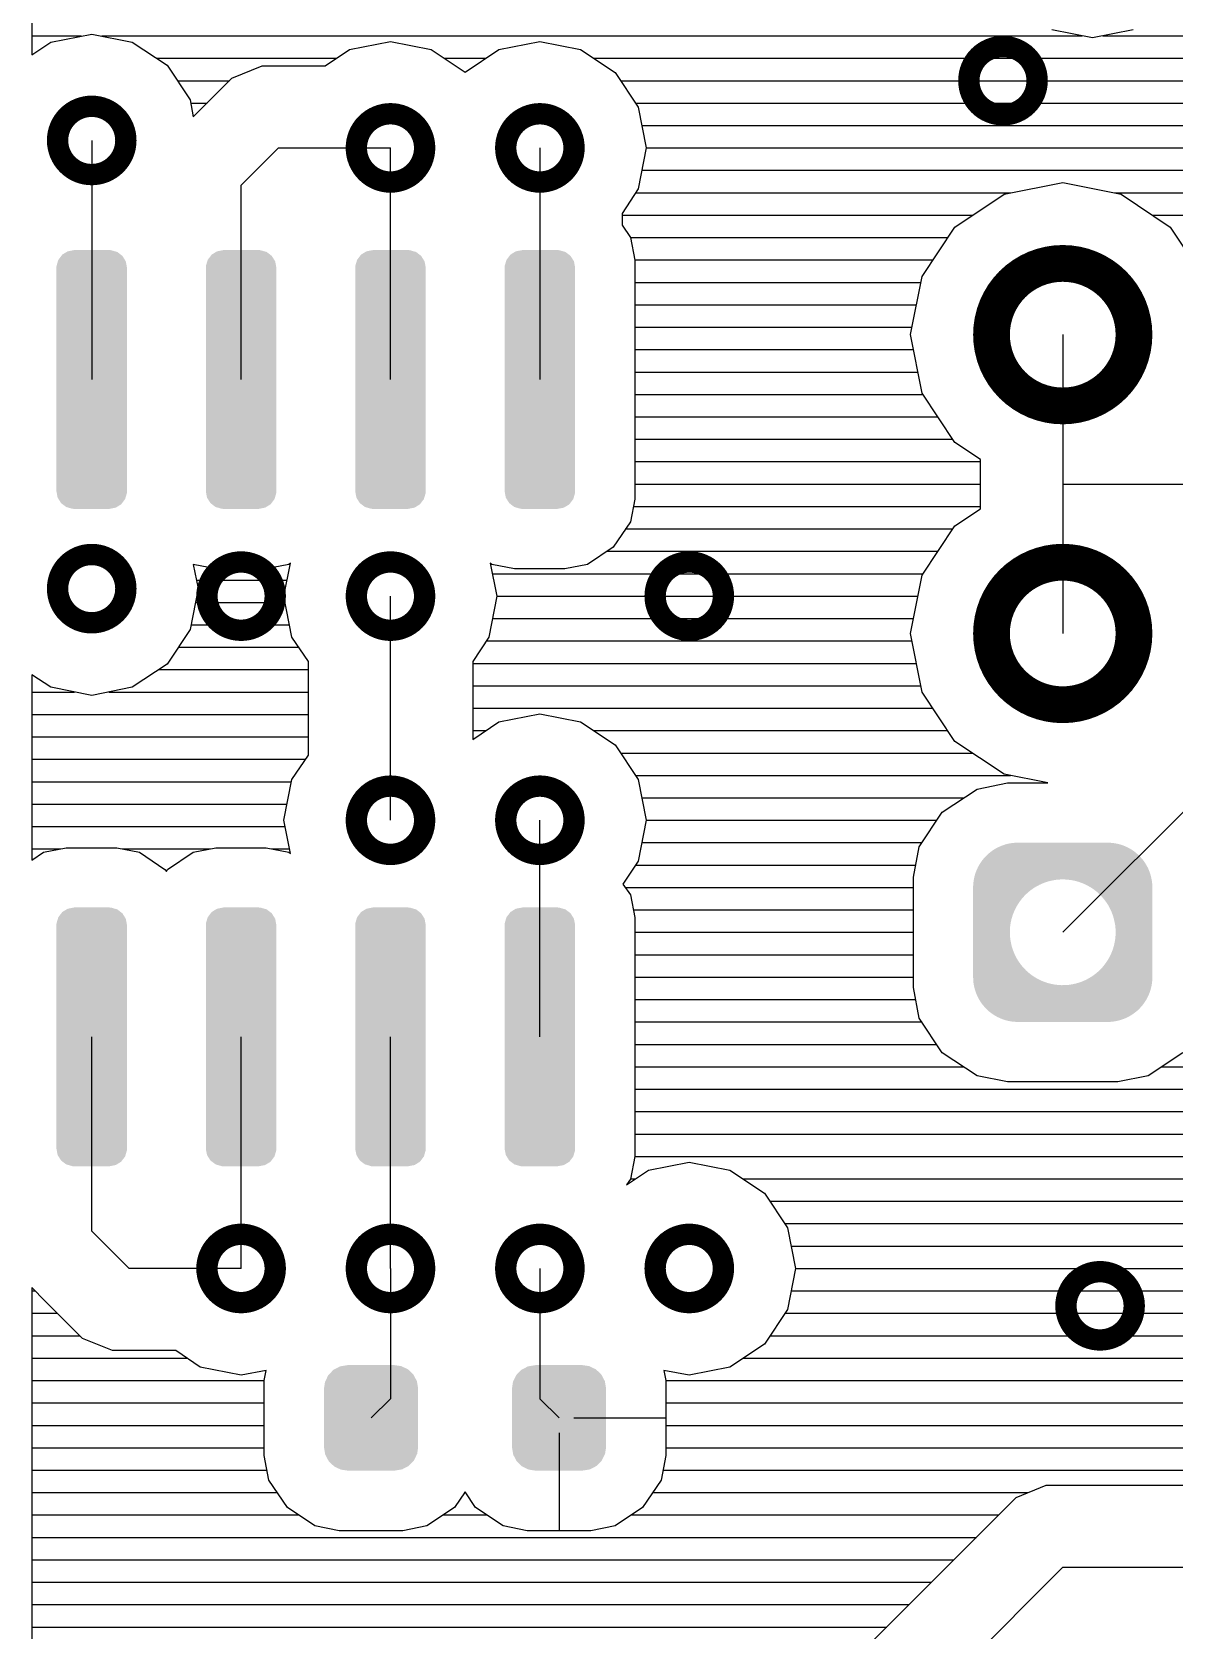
# Model space of a CAD drawing. Extents: x 295 to 953, y 10 to 290.
# Drawn here: x 611.21 to 630.63, y 140.69 to 167.86 of the extents above; entities that cross this region are included whole.
import ezdxf

# ---------------------------------------------------------------- set-up
doc = ezdxf.new("R2010")
doc.units = 0
doc.header["$LTSCALE"] = 5
doc.header["$MEASUREMENT"] = 0
doc.layers.get('0').update_dxf_attribs({"linetype": 'CONTINUOUS', "lineweight": 25})
doc.layers.add('130409_DV-DPH-A6_TOP', color=5, linetype='CONTINUOUS')

msp = doc.modelspace()

# ---------------------------------------------------------------- linework, layer by layer
for points, const_width in [([(627.141, 167.028, 1), (628.302, 167.028, 1)], 0.363), ([(611.647, 166.012, 1), (612.808, 166.012, 1)], 0.363), ([(616.727, 165.885, 1), (617.888, 165.885, 1)], 0.363), ([(619.267, 165.885, 1), (620.428, 165.885, 1)], 0.363), ([(627.526, 162.71, 1), (629.949, 162.71, 1)], 0.625), ([(611.647, 158.392, 1), (612.808, 158.392, 1)], 0.363), ([(614.187, 158.265, 1), (615.348, 158.265, 1)], 0.363), ([(616.727, 158.265, 1), (617.888, 158.265, 1)], 0.363), ([(621.807, 158.265, 1), (622.968, 158.265, 1)], 0.363), ([(627.526, 157.63, 1), (629.949, 157.63, 1)], 0.625), ([(616.727, 154.455, 1), (617.888, 154.455, 1)], 0.363), ([(619.267, 154.455, 1), (620.428, 154.455, 1)], 0.363), ([(614.187, 146.835, 1), (615.348, 146.835, 1)], 0.363), ([(616.727, 146.835, 1), (617.888, 146.835, 1)], 0.363), ([(619.267, 146.835, 1), (620.428, 146.835, 1)], 0.363), ([(621.807, 146.835, 1), (622.968, 146.835, 1)], 0.363), ([(628.792, 146.2, 1), (629.953, 146.2, 1)], 0.363)]:
    msp.add_lwpolyline(points, format="xyb", close=True, dxfattribs=dict(const_width=const_width))
for points in [[(611.726, 164.07), (611.801, 164.116), (612.722, 164.07), (612.662, 164.116)], [(611.801, 164.116), (611.82, 164.127), (612.662, 164.116), (612.621, 164.127)], [(611.82, 164.127), (611.92, 164.146), (612.621, 164.127), (612.556, 164.146)], [(611.92, 164.146), (611.928, 164.148), (612.556, 164.146), (612.527, 164.148)], [(614.266, 164.07), (614.341, 164.116), (615.262, 164.07), (615.202, 164.116)], [(614.341, 164.116), (614.36, 164.127), (615.202, 164.116), (615.161, 164.127)], [(614.36, 164.127), (614.46, 164.146), (615.161, 164.127), (615.096, 164.146)], [(614.46, 164.146), (614.468, 164.148), (615.096, 164.146), (615.067, 164.148)], [(616.806, 164.07), (616.881, 164.116), (617.802, 164.07), (617.742, 164.116)], [(616.881, 164.116), (616.9, 164.127), (617.742, 164.116), (617.701, 164.127)], [(616.9, 164.127), (617, 164.146), (617.701, 164.127), (617.636, 164.146)], [(617, 164.146), (617.008, 164.148), (617.636, 164.146), (617.607, 164.148)], [(619.346, 164.07), (619.421, 164.116), (620.342, 164.07), (620.282, 164.116)], [(619.421, 164.116), (619.44, 164.127), (620.282, 164.116), (620.241, 164.127)], [(619.44, 164.127), (619.54, 164.146), (620.241, 164.127), (620.176, 164.146)], [(619.54, 164.146), (619.548, 164.148), (620.176, 164.146), (620.147, 164.148)], [(611.628, 163.848), (611.629, 163.877), (612.827, 163.848), (612.822, 163.877)], [(611.628, 160.048), (611.628, 163.848), (612.827, 160.048), (612.827, 163.848)], [(611.629, 163.877), (611.652, 163.956), (612.822, 163.877), (612.807, 163.956)], [(611.652, 163.956), (611.66, 163.982), (612.807, 163.956), (612.791, 163.982)], [(611.66, 163.982), (611.711, 164.049), (612.791, 163.982), (612.749, 164.049)], [(611.711, 164.049), (611.726, 164.07), (612.749, 164.049), (612.722, 164.07)], [(614.168, 163.848), (614.169, 163.877), (615.367, 163.848), (615.362, 163.877)], [(614.168, 160.048), (614.168, 163.848), (615.367, 160.048), (615.367, 163.848)], [(614.169, 163.877), (614.192, 163.956), (615.362, 163.877), (615.347, 163.956)], [(614.192, 163.956), (614.2, 163.982), (615.347, 163.956), (615.331, 163.982)], [(614.2, 163.982), (614.251, 164.049), (615.331, 163.982), (615.289, 164.049)], [(614.251, 164.049), (614.266, 164.07), (615.289, 164.049), (615.262, 164.07)], [(616.708, 163.848), (616.709, 163.877), (617.907, 163.848), (617.902, 163.877)], [(616.708, 160.048), (616.708, 163.848), (617.907, 160.048), (617.907, 163.848)], [(616.709, 163.877), (616.732, 163.956), (617.902, 163.877), (617.887, 163.956)], [(616.732, 163.956), (616.74, 163.982), (617.887, 163.956), (617.871, 163.982)], [(616.74, 163.982), (616.791, 164.049), (617.871, 163.982), (617.829, 164.049)], [(616.791, 164.049), (616.806, 164.07), (617.829, 164.049), (617.802, 164.07)], [(619.248, 163.848), (619.249, 163.877), (620.447, 163.848), (620.442, 163.877)], [(619.248, 160.048), (619.248, 163.848), (620.447, 160.048), (620.447, 163.848)], [(619.249, 163.877), (619.272, 163.956), (620.442, 163.877), (620.427, 163.956)], [(619.272, 163.956), (619.28, 163.982), (620.427, 163.956), (620.411, 163.982)], [(619.28, 163.982), (619.331, 164.049), (620.411, 163.982), (620.369, 164.049)], [(619.331, 164.049), (619.346, 164.07), (620.369, 164.049), (620.342, 164.07)], [(611.633, 160.019), (611.628, 160.048), (612.826, 160.019), (612.827, 160.048)], [(611.648, 159.94), (611.633, 160.019), (612.803, 159.94), (612.826, 160.019)], [(614.173, 160.019), (614.168, 160.048), (615.366, 160.019), (615.367, 160.048)], [(614.188, 159.94), (614.173, 160.019), (615.343, 159.94), (615.366, 160.019)], [(616.713, 160.019), (616.708, 160.048), (617.906, 160.019), (617.907, 160.048)], [(616.728, 159.94), (616.713, 160.019), (617.883, 159.94), (617.906, 160.019)], [(619.253, 160.019), (619.248, 160.048), (620.446, 160.019), (620.447, 160.048)], [(619.268, 159.94), (619.253, 160.019), (620.423, 159.94), (620.446, 160.019)], [(611.664, 159.914), (611.648, 159.94), (612.795, 159.914), (612.803, 159.94)], [(611.706, 159.847), (611.664, 159.914), (612.744, 159.847), (612.795, 159.914)], [(611.733, 159.826), (611.706, 159.847), (612.729, 159.826), (612.744, 159.847)], [(611.794, 159.78), (611.733, 159.826), (612.654, 159.78), (612.729, 159.826)], [(611.834, 159.769), (611.794, 159.78), (612.635, 159.769), (612.654, 159.78)], [(611.899, 159.75), (611.834, 159.769), (612.535, 159.75), (612.635, 159.769)], [(611.928, 159.748), (611.899, 159.75), (612.527, 159.748), (612.535, 159.75)], [(614.204, 159.914), (614.188, 159.94), (615.335, 159.914), (615.343, 159.94)], [(614.246, 159.847), (614.204, 159.914), (615.284, 159.847), (615.335, 159.914)], [(614.273, 159.826), (614.246, 159.847), (615.269, 159.826), (615.284, 159.847)], [(614.334, 159.78), (614.273, 159.826), (615.194, 159.78), (615.269, 159.826)], [(614.374, 159.769), (614.334, 159.78), (615.175, 159.769), (615.194, 159.78)], [(614.439, 159.75), (614.374, 159.769), (615.075, 159.75), (615.175, 159.769)], [(614.468, 159.748), (614.439, 159.75), (615.067, 159.748), (615.075, 159.75)], [(616.744, 159.914), (616.728, 159.94), (617.875, 159.914), (617.883, 159.94)], [(616.786, 159.847), (616.744, 159.914), (617.824, 159.847), (617.875, 159.914)], [(616.813, 159.826), (616.786, 159.847), (617.809, 159.826), (617.824, 159.847)], [(616.874, 159.78), (616.813, 159.826), (617.734, 159.78), (617.809, 159.826)], [(616.914, 159.769), (616.874, 159.78), (617.715, 159.769), (617.734, 159.78)], [(616.979, 159.75), (616.914, 159.769), (617.615, 159.75), (617.715, 159.769)], [(617.008, 159.748), (616.979, 159.75), (617.607, 159.748), (617.615, 159.75)], [(619.284, 159.914), (619.268, 159.94), (620.415, 159.914), (620.423, 159.94)], [(619.326, 159.847), (619.284, 159.914), (620.364, 159.847), (620.415, 159.914)], [(619.353, 159.826), (619.326, 159.847), (620.349, 159.826), (620.364, 159.847)], [(619.414, 159.78), (619.353, 159.826), (620.274, 159.78), (620.349, 159.826)], [(619.454, 159.769), (619.414, 159.78), (620.255, 159.769), (620.274, 159.78)], [(619.519, 159.75), (619.454, 159.769), (620.155, 159.75), (620.255, 159.769)], [(619.548, 159.748), (619.519, 159.75), (620.147, 159.748), (620.155, 159.75)], [(627.731, 154.033), (627.756, 154.042), (629.746, 154.033), (629.717, 154.042)], [(627.756, 154.042), (627.784, 154.049), (629.717, 154.042), (629.693, 154.049)], [(627.784, 154.049), (627.81, 154.056), (629.693, 154.049), (629.663, 154.056)], [(627.81, 154.056), (627.84, 154.061), (629.663, 154.056), (629.638, 154.061)], [(627.84, 154.061), (627.865, 154.066), (629.638, 154.061), (629.607, 154.066)], [(627.865, 154.066), (627.896, 154.069), (629.607, 154.066), (629.583, 154.069)], [(627.896, 154.069), (627.92, 154.072), (629.583, 154.069), (629.548, 154.072)], [(627.92, 154.072), (627.961, 154.073), (629.548, 154.072), (629.528, 154.073)], [(627.961, 154.073), (627.976, 154.074), (629.528, 154.073), (629.5, 154.074)], [(627.356, 153.756), (627.373, 153.778), (630.119, 153.756), (630.103, 153.778)], [(627.373, 153.778), (627.39, 153.8), (630.103, 153.778), (630.084, 153.8)], [(627.39, 153.8), (627.409, 153.82), (630.084, 153.8), (630.067, 153.82)], [(627.409, 153.82), (627.427, 153.841), (630.067, 153.82), (630.047, 153.841)], [(627.427, 153.841), (627.447, 153.86), (630.047, 153.841), (630.029, 153.86)], [(627.447, 153.86), (627.467, 153.88), (630.029, 153.86), (630.007, 153.88)], [(627.467, 153.88), (627.489, 153.898), (630.007, 153.88), (629.987, 153.898)], [(627.489, 153.898), (627.51, 153.915), (629.987, 153.898), (629.964, 153.915)], [(627.51, 153.915), (627.533, 153.932), (629.964, 153.915), (629.943, 153.932)], [(627.533, 153.932), (627.555, 153.948), (629.943, 153.932), (629.919, 153.948)], [(627.555, 153.948), (627.579, 153.962), (629.919, 153.948), (629.897, 153.962)], [(627.579, 153.962), (627.603, 153.977), (629.897, 153.962), (629.871, 153.977)], [(627.603, 153.977), (627.628, 153.99), (629.871, 153.977), (629.848, 153.99)], [(627.628, 153.99), (627.652, 154.002), (629.848, 153.99), (629.822, 154.002)], [(627.652, 154.002), (627.679, 154.013), (629.822, 154.002), (629.798, 154.013)], [(627.679, 154.013), (627.703, 154.024), (629.798, 154.013), (629.77, 154.024)], [(627.703, 154.024), (627.731, 154.033), (629.77, 154.024), (629.746, 154.033)], [(627.232, 153.478), (627.238, 153.505), (630.243, 153.478), (630.236, 153.505)], [(627.238, 153.505), (627.246, 153.531), (630.236, 153.505), (630.229, 153.531)], [(627.246, 153.531), (627.254, 153.558), (630.229, 153.531), (630.22, 153.558)], [(627.254, 153.558), (627.264, 153.584), (630.22, 153.558), (630.211, 153.584)], [(627.264, 153.584), (627.274, 153.61), (630.211, 153.584), (630.2, 153.61)], [(627.274, 153.61), (627.286, 153.635), (630.2, 153.61), (630.19, 153.635)], [(627.286, 153.635), (627.298, 153.661), (630.19, 153.635), (630.177, 153.661)], [(627.298, 153.661), (627.312, 153.685), (630.177, 153.661), (630.164, 153.685)], [(627.312, 153.685), (627.325, 153.709), (630.164, 153.685), (630.149, 153.709)], [(627.325, 153.709), (627.341, 153.732), (630.149, 153.709), (630.135, 153.732)], [(627.341, 153.732), (627.356, 153.756), (630.135, 153.732), (630.119, 153.756)], [(627.214, 153.34), (627.216, 153.361), (628.309, 153.34), (628.35, 153.361)], [(627.214, 153.333), (627.214, 153.34), (628.296, 153.333), (628.309, 153.34)], [(627.214, 153.312), (627.214, 153.333), (628.261, 153.312), (628.296, 153.333)], [(627.214, 153.302), (627.214, 153.312), (628.244, 153.302), (628.261, 153.312)], [(627.214, 153.267), (627.214, 153.302), (628.195, 153.267), (628.244, 153.302)], [(627.214, 153.229), (627.214, 153.267), (628.148, 153.229), (628.195, 153.267)], [(627.214, 153.188), (627.214, 153.229), (628.104, 153.188), (628.148, 153.229)], [(627.216, 153.361), (627.217, 153.385), (628.35, 153.361), (628.405, 153.385)], [(627.217, 153.385), (627.218, 153.396), (628.405, 153.385), (628.434, 153.396)], [(627.218, 153.396), (627.22, 153.406), (628.434, 153.396), (628.462, 153.406)], [(627.22, 153.406), (627.222, 153.422), (628.462, 153.406), (628.52, 153.422)], [(627.222, 153.422), (627.224, 153.435), (628.52, 153.422), (628.579, 153.435)], [(627.224, 153.435), (627.225, 153.444), (628.579, 153.435), (628.639, 153.444)], [(627.225, 153.444), (627.226, 153.448), (628.639, 153.444), (628.699, 153.448)], [(627.226, 153.451), (627.232, 153.478), (630.248, 153.451), (630.243, 153.478)], [(627.226, 153.449), (627.226, 153.451), (630.249, 153.449), (630.248, 153.451)], [(627.226, 153.448), (627.226, 153.449), (628.699, 153.448), (628.76, 153.449)], [(628.82, 153.445), (628.76, 153.449), (630.249, 153.445), (630.249, 153.449)], [(628.88, 153.438), (628.82, 153.445), (630.251, 153.438), (630.249, 153.445)], [(628.939, 153.426), (628.88, 153.438), (630.253, 153.426), (630.251, 153.438)], [(628.952, 153.423), (628.939, 153.426), (630.253, 153.423), (630.253, 153.426)], [(628.998, 153.411), (628.952, 153.423), (630.255, 153.411), (630.253, 153.423)], [(629.055, 153.391), (628.998, 153.411), (630.257, 153.391), (630.255, 153.411)], [(629.111, 153.368), (629.055, 153.391), (630.259, 153.368), (630.257, 153.391)], [(629.112, 153.368), (629.111, 153.368), (630.26, 153.368), (630.259, 153.368)], [(629.165, 153.341), (629.112, 153.368), (630.26, 153.341), (630.26, 153.368)], [(629.215, 153.312), (629.165, 153.341), (630.262, 153.312), (630.26, 153.341)], [(629.217, 153.311), (629.215, 153.312), (630.262, 153.311), (630.262, 153.312)], [(629.267, 153.277), (629.217, 153.311), (630.262, 153.277), (630.262, 153.311)], [(629.315, 153.24), (629.267, 153.277), (630.262, 153.24), (630.262, 153.277)], [(629.36, 153.199), (629.315, 153.24), (630.262, 153.199), (630.262, 153.24)], [(611.82, 152.951), (611.92, 152.97), (612.621, 152.951), (612.556, 152.97)], [(611.92, 152.97), (611.928, 152.972), (612.556, 152.97), (612.527, 152.972)], [(614.36, 152.951), (614.46, 152.97), (615.161, 152.951), (615.096, 152.97)], [(614.46, 152.97), (614.468, 152.972), (615.096, 152.97), (615.067, 152.972)], [(616.9, 152.951), (617, 152.97), (617.701, 152.951), (617.636, 152.97)], [(617, 152.97), (617.008, 152.972), (617.636, 152.97), (617.607, 152.972)], [(619.44, 152.951), (619.54, 152.97), (620.241, 152.951), (620.176, 152.97)], [(619.54, 152.97), (619.548, 152.972), (620.176, 152.97), (620.147, 152.972)], [(627.214, 153.144), (627.214, 153.188), (628.062, 153.144), (628.104, 153.188)], [(627.214, 153.097), (627.214, 153.144), (628.024, 153.097), (628.062, 153.144)], [(627.214, 153.048), (627.214, 153.097), (627.989, 153.048), (628.024, 153.097)], [(627.214, 152.996), (627.214, 153.048), (627.957, 152.996), (627.989, 153.048)], [(627.214, 152.943), (627.214, 152.996), (627.929, 152.943), (627.957, 152.996)], [(629.402, 153.156), (629.36, 153.199), (630.262, 153.156), (630.262, 153.199)], [(629.441, 153.11), (629.402, 153.156), (630.262, 153.11), (630.262, 153.156)], [(629.477, 153.061), (629.441, 153.11), (630.262, 153.061), (630.262, 153.11)], [(629.51, 153.011), (629.477, 153.061), (630.262, 153.011), (630.262, 153.061)], [(629.539, 152.958), (629.51, 153.011), (630.262, 152.958), (630.262, 153.011)], [(629.565, 152.903), (629.539, 152.958), (630.262, 152.903), (630.262, 152.958)], [(611.628, 152.672), (611.629, 152.701), (612.827, 152.672), (612.822, 152.701)], [(611.629, 152.701), (611.652, 152.78), (612.822, 152.701), (612.807, 152.78)], [(611.652, 152.78), (611.66, 152.806), (612.807, 152.78), (612.791, 152.806)], [(611.66, 152.806), (611.711, 152.873), (612.791, 152.806), (612.749, 152.873)], [(611.711, 152.873), (611.726, 152.894), (612.749, 152.873), (612.722, 152.894)], [(611.726, 152.894), (611.801, 152.94), (612.722, 152.894), (612.662, 152.94)], [(611.801, 152.94), (611.82, 152.951), (612.662, 152.94), (612.621, 152.951)], [(614.168, 152.672), (614.169, 152.701), (615.367, 152.672), (615.362, 152.701)], [(614.169, 152.701), (614.192, 152.78), (615.362, 152.701), (615.347, 152.78)], [(614.192, 152.78), (614.2, 152.806), (615.347, 152.78), (615.331, 152.806)], [(614.2, 152.806), (614.251, 152.873), (615.331, 152.806), (615.289, 152.873)], [(614.251, 152.873), (614.266, 152.894), (615.289, 152.873), (615.262, 152.894)], [(614.266, 152.894), (614.341, 152.94), (615.262, 152.894), (615.202, 152.94)], [(614.341, 152.94), (614.36, 152.951), (615.202, 152.94), (615.161, 152.951)], [(616.708, 152.672), (616.709, 152.701), (617.907, 152.672), (617.902, 152.701)], [(616.709, 152.701), (616.732, 152.78), (617.902, 152.701), (617.887, 152.78)], [(616.732, 152.78), (616.74, 152.806), (617.887, 152.78), (617.871, 152.806)], [(616.74, 152.806), (616.791, 152.873), (617.871, 152.806), (617.829, 152.873)], [(616.791, 152.873), (616.806, 152.894), (617.829, 152.873), (617.802, 152.894)], [(616.806, 152.894), (616.881, 152.94), (617.802, 152.894), (617.742, 152.94)], [(616.881, 152.94), (616.9, 152.951), (617.742, 152.94), (617.701, 152.951)], [(619.248, 152.672), (619.249, 152.701), (620.447, 152.672), (620.442, 152.701)], [(619.249, 152.701), (619.272, 152.78), (620.442, 152.701), (620.427, 152.78)], [(619.272, 152.78), (619.28, 152.806), (620.427, 152.78), (620.411, 152.806)], [(619.28, 152.806), (619.331, 152.873), (620.411, 152.806), (620.369, 152.873)], [(619.331, 152.873), (619.346, 152.894), (620.369, 152.873), (620.342, 152.894)], [(619.346, 152.894), (619.421, 152.94), (620.342, 152.894), (620.282, 152.94)], [(619.421, 152.94), (619.44, 152.951), (620.282, 152.94), (620.241, 152.951)], [(627.214, 152.888), (627.214, 152.943), (627.904, 152.888), (627.929, 152.943)], [(627.214, 152.831), (627.214, 152.888), (627.883, 152.831), (627.904, 152.888)], [(627.214, 152.773), (627.214, 152.831), (627.866, 152.773), (627.883, 152.831)], [(627.214, 152.714), (627.214, 152.773), (627.853, 152.714), (627.866, 152.773)], [(627.214, 152.654), (627.214, 152.714), (627.844, 152.654), (627.853, 152.714)], [(629.586, 152.847), (629.565, 152.903), (630.262, 152.847), (630.262, 152.903)], [(629.604, 152.789), (629.586, 152.847), (630.262, 152.789), (630.262, 152.847)], [(629.618, 152.73), (629.604, 152.789), (630.262, 152.73), (630.262, 152.789)], [(629.629, 152.671), (629.618, 152.73), (630.262, 152.671), (630.262, 152.73)], [(611.628, 148.872), (611.628, 152.672), (612.827, 148.872), (612.827, 152.672)], [(614.168, 148.872), (614.168, 152.672), (615.367, 148.872), (615.367, 152.672)], [(616.708, 148.872), (616.708, 152.672), (617.907, 148.872), (617.907, 152.672)], [(619.248, 148.872), (619.248, 152.672), (620.447, 148.872), (620.447, 152.672)], [(627.214, 152.594), (627.214, 152.654), (627.839, 152.594), (627.844, 152.654)], [(627.214, 152.55), (627.214, 152.594), (627.838, 152.55), (627.839, 152.594)], [(627.214, 152.49), (627.214, 152.55), (627.84, 152.49), (627.838, 152.55)], [(627.214, 152.429), (627.214, 152.49), (627.847, 152.429), (627.84, 152.49)], [(627.214, 152.37), (627.214, 152.429), (627.857, 152.37), (627.847, 152.429)], [(629.622, 152.386), (629.631, 152.446), (630.262, 152.386), (630.262, 152.446)], [(629.635, 152.61), (629.629, 152.671), (630.262, 152.61), (630.262, 152.671)], [(629.631, 152.446), (629.636, 152.506), (630.262, 152.446), (630.262, 152.506)], [(629.637, 152.55), (629.635, 152.61), (630.262, 152.55), (630.262, 152.61)], [(629.636, 152.506), (629.637, 152.55), (630.262, 152.506), (630.262, 152.55)], [(627.214, 152.311), (627.214, 152.37), (627.871, 152.311), (627.857, 152.37)], [(627.214, 152.253), (627.214, 152.311), (627.889, 152.253), (627.871, 152.311)], [(627.214, 152.197), (627.214, 152.253), (627.911, 152.197), (627.889, 152.253)], [(627.214, 152.142), (627.214, 152.197), (627.936, 152.142), (627.911, 152.197)], [(627.214, 152.089), (627.214, 152.142), (627.965, 152.089), (627.936, 152.142)], [(629.518, 152.104), (629.546, 152.157), (630.262, 152.104), (630.262, 152.157)], [(629.546, 152.157), (629.571, 152.212), (630.262, 152.157), (630.262, 152.212)], [(629.571, 152.212), (629.592, 152.269), (630.262, 152.212), (630.262, 152.269)], [(629.592, 152.269), (629.609, 152.327), (630.262, 152.269), (630.262, 152.327)], [(629.609, 152.327), (629.622, 152.386), (630.262, 152.327), (630.262, 152.386)], [(627.214, 152.039), (627.214, 152.089), (627.998, 152.039), (627.965, 152.089)], [(627.214, 151.99), (627.214, 152.039), (628.034, 151.99), (627.998, 152.039)], [(627.214, 151.944), (627.214, 151.99), (628.073, 151.944), (628.034, 151.99)], [(627.214, 151.901), (627.214, 151.944), (628.115, 151.901), (628.073, 151.944)], [(627.214, 151.86), (627.214, 151.901), (628.161, 151.86), (628.115, 151.901)], [(629.28, 151.833), (629.327, 151.871), (630.262, 151.833), (630.262, 151.871)], [(629.327, 151.871), (629.371, 151.912), (630.262, 151.871), (630.262, 151.912)], [(629.371, 151.912), (629.413, 151.956), (630.262, 151.912), (630.262, 151.956)], [(629.413, 151.956), (629.451, 152.003), (630.262, 151.956), (630.262, 152.003)], [(629.451, 152.003), (629.486, 152.052), (630.262, 152.003), (630.262, 152.052)], [(629.486, 152.052), (629.518, 152.104), (630.262, 152.052), (630.262, 152.104)], [(627.214, 151.823), (627.214, 151.86), (628.208, 151.823), (628.161, 151.86)], [(627.214, 151.789), (627.214, 151.823), (628.258, 151.789), (628.208, 151.823)], [(627.214, 151.788), (627.214, 151.789), (628.26, 151.788), (628.258, 151.789)], [(627.215, 151.759), (627.214, 151.788), (628.31, 151.759), (628.26, 151.788)], [(627.216, 151.732), (627.215, 151.759), (628.363, 151.732), (628.31, 151.759)], [(627.218, 151.709), (627.216, 151.732), (628.42, 151.709), (628.364, 151.732)], [(627.216, 151.732), (627.216, 151.732), (628.364, 151.732), (628.363, 151.732)], [(627.22, 151.689), (627.218, 151.709), (628.478, 151.689), (628.42, 151.709)], [(627.222, 151.677), (627.22, 151.689), (628.523, 151.677), (628.478, 151.689)], [(627.222, 151.674), (627.222, 151.677), (628.536, 151.674), (628.523, 151.677)], [(627.224, 151.662), (627.222, 151.674), (628.595, 151.662), (628.536, 151.674)], [(627.226, 151.655), (627.224, 151.662), (628.655, 151.655), (628.595, 151.662)], [(627.226, 151.651), (627.226, 151.655), (628.716, 151.651), (628.655, 151.655)], [(627.227, 151.649), (627.226, 151.651), (630.249, 151.649), (630.249, 151.651)], [(627.232, 151.622), (627.227, 151.649), (630.243, 151.622), (630.249, 151.649)], [(627.239, 151.595), (627.232, 151.622), (630.237, 151.595), (630.243, 151.622)], [(628.716, 151.651), (628.776, 151.652), (630.249, 151.651), (630.249, 151.652)], [(628.776, 151.652), (628.836, 151.656), (630.249, 151.652), (630.25, 151.656)], [(628.836, 151.656), (628.896, 151.665), (630.25, 151.656), (630.251, 151.665)], [(628.896, 151.665), (628.955, 151.678), (630.251, 151.665), (630.253, 151.678)], [(628.955, 151.678), (629.013, 151.694), (630.253, 151.678), (630.255, 151.694)], [(629.013, 151.694), (629.041, 151.704), (630.255, 151.694), (630.257, 151.704)], [(629.041, 151.704), (629.07, 151.715), (630.257, 151.704), (630.258, 151.715)], [(629.07, 151.715), (629.126, 151.739), (630.258, 151.715), (630.259, 151.739)], [(629.126, 151.739), (629.166, 151.76), (630.259, 151.739), (630.261, 151.76)], [(629.166, 151.76), (629.179, 151.767), (630.261, 151.76), (630.261, 151.767)], [(629.179, 151.767), (629.214, 151.788), (630.261, 151.767), (630.262, 151.788)], [(629.214, 151.788), (629.231, 151.798), (630.262, 151.788), (630.262, 151.798)], [(629.231, 151.798), (629.28, 151.833), (630.262, 151.798), (630.262, 151.833)], [(627.246, 151.569), (627.239, 151.595), (630.229, 151.569), (630.237, 151.595)], [(627.255, 151.542), (627.246, 151.569), (630.221, 151.542), (630.229, 151.569)], [(627.264, 151.516), (627.255, 151.542), (630.211, 151.516), (630.221, 151.542)], [(627.275, 151.49), (627.264, 151.516), (630.201, 151.49), (630.211, 151.516)], [(627.286, 151.465), (627.275, 151.49), (630.189, 151.465), (630.201, 151.49)], [(627.299, 151.439), (627.286, 151.465), (630.177, 151.439), (630.189, 151.465)], [(627.311, 151.415), (627.299, 151.439), (630.164, 151.415), (630.177, 151.439)], [(627.326, 151.391), (627.311, 151.415), (630.15, 151.391), (630.164, 151.415)], [(627.34, 151.368), (627.326, 151.391), (630.135, 151.368), (630.15, 151.391)], [(627.357, 151.344), (627.34, 151.368), (630.119, 151.344), (630.135, 151.368)], [(627.372, 151.322), (627.357, 151.344), (630.102, 151.322), (630.119, 151.344)], [(627.391, 151.3), (627.372, 151.322), (630.085, 151.3), (630.102, 151.322)], [(627.408, 151.28), (627.391, 151.3), (630.067, 151.28), (630.085, 151.3)], [(627.428, 151.259), (627.408, 151.28), (630.048, 151.259), (630.067, 151.28)], [(627.447, 151.24), (627.428, 151.259), (630.028, 151.24), (630.048, 151.259)], [(627.468, 151.22), (627.447, 151.24), (630.008, 151.22), (630.028, 151.24)], [(627.488, 151.202), (627.468, 151.22), (629.986, 151.202), (630.008, 151.22)], [(627.511, 151.185), (627.488, 151.202), (629.965, 151.185), (629.986, 151.202)], [(627.532, 151.168), (627.511, 151.185), (629.942, 151.168), (629.965, 151.185)], [(627.556, 151.152), (627.532, 151.168), (629.92, 151.152), (629.942, 151.168)], [(627.578, 151.138), (627.556, 151.152), (629.896, 151.138), (629.92, 151.152)], [(627.604, 151.123), (627.578, 151.138), (629.872, 151.123), (629.896, 151.138)], [(627.627, 151.11), (627.604, 151.123), (629.847, 151.11), (629.872, 151.123)], [(627.653, 151.098), (627.627, 151.11), (629.823, 151.098), (629.847, 151.11)], [(627.677, 151.087), (627.653, 151.098), (629.797, 151.087), (629.823, 151.098)], [(627.705, 151.076), (627.677, 151.087), (629.772, 151.076), (629.797, 151.087)], [(627.729, 151.067), (627.705, 151.076), (629.744, 151.067), (629.772, 151.076)], [(627.758, 151.058), (627.729, 151.067), (629.719, 151.058), (629.744, 151.067)], [(627.782, 151.051), (627.758, 151.058), (629.691, 151.051), (629.719, 151.058)], [(627.812, 151.044), (627.782, 151.051), (629.665, 151.044), (629.691, 151.051)], [(627.837, 151.039), (627.812, 151.044), (629.636, 151.039), (629.665, 151.044)], [(627.868, 151.034), (627.837, 151.039), (629.61, 151.034), (629.636, 151.039)], [(627.892, 151.031), (627.868, 151.034), (629.579, 151.031), (629.61, 151.034)], [(627.927, 151.028), (627.892, 151.031), (629.555, 151.028), (629.579, 151.031)], [(627.947, 151.027), (627.927, 151.028), (629.514, 151.027), (629.555, 151.028)], [(627.976, 151.026), (627.947, 151.027), (629.5, 151.026), (629.514, 151.027)], [(611.633, 148.843), (611.628, 148.872), (612.826, 148.843), (612.827, 148.872)], [(611.648, 148.764), (611.633, 148.843), (612.803, 148.764), (612.826, 148.843)], [(611.664, 148.738), (611.648, 148.764), (612.795, 148.738), (612.803, 148.764)], [(611.706, 148.671), (611.664, 148.738), (612.744, 148.671), (612.795, 148.738)], [(611.733, 148.65), (611.706, 148.671), (612.729, 148.65), (612.744, 148.671)], [(611.794, 148.604), (611.733, 148.65), (612.654, 148.604), (612.729, 148.65)], [(614.173, 148.843), (614.168, 148.872), (615.366, 148.843), (615.367, 148.872)], [(614.188, 148.764), (614.173, 148.843), (615.343, 148.764), (615.366, 148.843)], [(614.204, 148.738), (614.188, 148.764), (615.335, 148.738), (615.343, 148.764)], [(614.246, 148.671), (614.204, 148.738), (615.284, 148.671), (615.335, 148.738)], [(614.273, 148.65), (614.246, 148.671), (615.269, 148.65), (615.284, 148.671)], [(614.334, 148.604), (614.273, 148.65), (615.194, 148.604), (615.269, 148.65)], [(616.713, 148.843), (616.708, 148.872), (617.906, 148.843), (617.907, 148.872)], [(616.728, 148.764), (616.713, 148.843), (617.883, 148.764), (617.906, 148.843)], [(616.744, 148.738), (616.728, 148.764), (617.875, 148.738), (617.883, 148.764)], [(616.786, 148.671), (616.744, 148.738), (617.824, 148.671), (617.875, 148.738)], [(616.813, 148.65), (616.786, 148.671), (617.809, 148.65), (617.824, 148.671)], [(616.874, 148.604), (616.813, 148.65), (617.734, 148.604), (617.809, 148.65)], [(619.253, 148.843), (619.248, 148.872), (620.446, 148.843), (620.447, 148.872)], [(619.268, 148.764), (619.253, 148.843), (620.423, 148.764), (620.446, 148.843)], [(619.284, 148.738), (619.268, 148.764), (620.415, 148.738), (620.423, 148.764)], [(619.326, 148.671), (619.284, 148.738), (620.364, 148.671), (620.415, 148.738)], [(619.353, 148.65), (619.326, 148.671), (620.349, 148.65), (620.364, 148.671)], [(619.414, 148.604), (619.353, 148.65), (620.274, 148.604), (620.349, 148.65)], [(611.834, 148.593), (611.794, 148.604), (612.635, 148.593), (612.654, 148.604)], [(611.899, 148.574), (611.834, 148.593), (612.535, 148.574), (612.635, 148.593)], [(611.928, 148.572), (611.899, 148.574), (612.527, 148.572), (612.535, 148.574)], [(614.374, 148.593), (614.334, 148.604), (615.175, 148.593), (615.194, 148.604)], [(614.439, 148.574), (614.374, 148.593), (615.075, 148.574), (615.175, 148.593)], [(614.468, 148.572), (614.439, 148.574), (615.067, 148.572), (615.075, 148.574)], [(616.914, 148.593), (616.874, 148.604), (617.715, 148.593), (617.734, 148.604)], [(616.979, 148.574), (616.914, 148.593), (617.615, 148.574), (617.715, 148.593)], [(617.008, 148.572), (616.979, 148.574), (617.607, 148.572), (617.615, 148.574)], [(619.454, 148.593), (619.414, 148.604), (620.255, 148.593), (620.274, 148.604)], [(619.519, 148.574), (619.454, 148.593), (620.155, 148.574), (620.255, 148.593)], [(619.548, 148.572), (619.519, 148.574), (620.147, 148.572), (620.155, 148.574)], [(616.261, 145.033), (616.338, 145.112), (617.697, 145.033), (617.614, 145.112)], [(616.338, 145.112), (616.354, 145.12), (617.614, 145.112), (617.605, 145.12)], [(616.354, 145.12), (616.451, 145.171), (617.605, 145.12), (617.499, 145.171)], [(616.451, 145.171), (616.477, 145.175), (617.499, 145.171), (617.49, 145.175)], [(616.477, 145.175), (616.576, 145.191), (617.49, 145.175), (617.379, 145.191)], [(616.576, 145.191), (616.576, 145.194), (617.379, 145.191), (617.379, 145.194)], [(619.456, 145.033), (619.533, 145.112), (620.892, 145.033), (620.809, 145.112)], [(619.533, 145.112), (619.549, 145.12), (620.809, 145.112), (620.8, 145.12)], [(619.549, 145.12), (619.646, 145.171), (620.8, 145.12), (620.695, 145.171)], [(619.646, 145.171), (619.672, 145.175), (620.695, 145.171), (620.686, 145.175)], [(619.672, 145.175), (619.771, 145.191), (620.686, 145.175), (620.574, 145.191)], [(619.771, 145.191), (619.771, 145.194), (620.574, 145.191), (620.574, 145.194)], [(616.177, 144.795), (616.194, 144.907), (617.777, 144.795), (617.759, 144.907)], [(616.194, 144.907), (616.201, 144.92), (617.759, 144.907), (617.756, 144.92)], [(616.201, 144.92), (616.25, 145.021), (617.756, 144.92), (617.703, 145.021)], [(616.25, 145.021), (616.261, 145.033), (617.703, 145.021), (617.697, 145.033)], [(619.373, 144.795), (619.39, 144.907), (620.973, 144.795), (620.954, 144.907)], [(619.39, 144.907), (619.396, 144.92), (620.954, 144.907), (620.952, 144.92)], [(619.396, 144.92), (619.445, 145.021), (620.952, 144.92), (620.898, 145.021)], [(619.445, 145.021), (619.456, 145.033), (620.898, 145.021), (620.892, 145.033)], [(616.177, 144.793), (616.177, 144.795), (617.777, 144.793), (617.777, 144.795)], [(616.177, 143.797), (616.177, 144.793), (617.777, 143.797), (617.777, 144.793)], [(619.373, 144.793), (619.373, 144.795), (620.973, 144.793), (620.973, 144.795)], [(619.373, 143.797), (619.373, 144.793), (620.973, 143.797), (620.973, 144.793)], [(616.177, 143.795), (616.177, 143.797), (617.777, 143.795), (617.777, 143.797)], [(616.196, 143.683), (616.177, 143.795), (617.761, 143.683), (617.777, 143.795)], [(619.373, 143.795), (619.373, 143.797), (620.973, 143.795), (620.973, 143.797)], [(619.392, 143.683), (619.373, 143.795), (620.956, 143.683), (620.973, 143.795)], [(616.198, 143.67), (616.196, 143.683), (617.754, 143.67), (617.761, 143.683)], [(616.252, 143.569), (616.198, 143.67), (617.705, 143.569), (617.754, 143.67)], [(616.258, 143.557), (616.252, 143.569), (617.694, 143.557), (617.705, 143.569)], [(616.341, 143.478), (616.258, 143.557), (617.617, 143.478), (617.694, 143.557)], [(616.35, 143.47), (616.341, 143.478), (617.601, 143.47), (617.617, 143.478)], [(616.455, 143.419), (616.35, 143.47), (617.504, 143.419), (617.601, 143.47)], [(619.394, 143.67), (619.392, 143.683), (620.949, 143.67), (620.956, 143.683)], [(619.447, 143.569), (619.394, 143.67), (620.9, 143.569), (620.949, 143.67)], [(619.453, 143.557), (619.447, 143.569), (620.889, 143.557), (620.9, 143.569)], [(619.536, 143.478), (619.453, 143.557), (620.812, 143.478), (620.889, 143.557)], [(619.545, 143.47), (619.536, 143.478), (620.796, 143.47), (620.812, 143.478)], [(619.651, 143.419), (619.545, 143.47), (620.699, 143.419), (620.796, 143.47)], [(616.464, 143.415), (616.455, 143.419), (617.478, 143.415), (617.504, 143.419)], [(616.576, 143.399), (616.464, 143.415), (617.379, 143.399), (617.478, 143.415)], [(616.576, 143.396), (616.576, 143.399), (617.379, 143.396), (617.379, 143.399)], [(619.66, 143.415), (619.651, 143.419), (620.673, 143.415), (620.699, 143.419)], [(619.771, 143.399), (619.66, 143.415), (620.574, 143.399), (620.673, 143.415)], [(619.771, 143.396), (619.771, 143.399), (620.574, 143.396), (620.574, 143.399)]]:
    msp.add_solid(points)
at = {"layer": '130409_DV-DPH-A6_TOP', "color": 7}
for p, q in [((611.212, 180.058), (611.212, 167.47)), ((611.212, 167.79), (612.05, 167.79)), ((611.212, 167.47), (611.532, 167.683)), ((611.532, 167.683), (612.228, 167.82)), ((612.228, 167.82), (612.918, 167.683)), ((612.4, 167.79), (629.068, 167.79)), ((612.918, 167.683), (613.508, 167.292)), ((616.612, 167.556), (617.308, 167.693)), ((617.308, 167.693), (617.998, 167.556)), ((619.152, 167.556), (619.848, 167.693)), ((619.848, 167.693), (620.538, 167.556)), ((629.246, 167.754), (628.55, 167.892)), ((629.936, 167.892), (629.246, 167.754)), ((629.418, 167.79), (638.623, 167.79)), ((613.335, 167.409), (616.388, 167.409)), ((616.195, 167.282), (616.612, 167.556)), ((617.998, 167.556), (618.578, 167.17)), ((618.222, 167.409), (618.928, 167.409)), ((618.578, 167.17), (619.152, 167.556)), ((620.538, 167.556), (621.128, 167.165)), ((620.762, 167.409), (638.197, 167.409)), ((613.508, 167.292), (613.899, 166.703)), ((614.61, 167.069), (615.123, 167.282)), ((615.123, 167.282), (616.195, 167.282)), ((621.128, 167.165), (621.519, 166.576)), ((613.686, 167.028), (614.569, 167.028)), ((614.214, 166.672), (614.61, 167.069)), ((621.219, 167.028), (637.948, 167.028)), ((613.899, 166.703), (613.955, 166.413)), ((613.909, 166.647), (614.188, 166.647)), ((613.975, 166.434), (614.214, 166.672)), ((621.473, 166.647), (637.871, 166.647)), ((621.519, 166.576), (621.656, 165.885)), ((613.955, 166.413), (613.975, 166.434)), ((612.228, 166.012), (612.228, 161.948)), ((621.58, 166.266), (637.856, 166.266)), ((614.768, 165.25), (615.403, 165.885)), ((615.403, 165.885), (617.308, 165.885)), ((617.308, 161.948), (617.308, 165.885)), ((619.848, 165.885), (619.848, 161.948)), ((621.656, 165.885), (621.519, 165.189)), ((621.656, 165.885), (637.856, 165.885)), ((621.58, 165.504), (637.856, 165.504)), ((614.768, 161.948), (614.768, 165.25)), ((621.519, 165.189), (621.245, 164.772)), ((627.742, 165.098), (628.738, 165.296)), ((628.738, 165.296), (629.728, 165.098)), ((621.473, 165.123), (627.849, 165.123)), ((626.904, 164.539), (627.742, 165.098)), ((629.621, 165.123), (637.856, 165.123)), ((629.728, 165.098), (630.566, 164.539)), ((621.245, 164.772), (621.245, 164.574)), ((621.245, 164.742), (627.203, 164.742)), ((630.267, 164.742), (637.856, 164.742)), ((621.245, 164.574), (621.387, 164.361)), ((626.345, 163.701), (626.904, 164.539)), ((630.566, 164.539), (631.125, 163.701)), ((621.387, 164.361), (626.782, 164.361)), ((621.387, 164.361), (621.463, 163.975)), ((621.463, 163.98), (626.528, 163.98)), ((621.463, 163.975), (621.463, 159.916)), ((621.463, 163.599), (626.325, 163.599)), ((626.147, 162.71), (626.345, 163.701)), ((621.463, 163.218), (626.248, 163.218)), ((621.463, 162.837), (626.172, 162.837)), ((626.345, 161.714), (626.147, 162.71)), ((628.738, 162.71), (628.738, 160.17)), ((621.463, 162.456), (626.198, 162.456)), ((621.463, 162.075), (626.274, 162.075)), ((621.463, 161.694), (626.36, 161.694)), ((626.904, 160.876), (626.345, 161.714)), ((621.463, 161.313), (626.614, 161.313)), ((621.463, 160.932), (626.868, 160.932)), ((627.341, 160.587), (626.904, 160.876)), ((627.341, 160.444), (627.341, 160.587)), ((621.463, 160.551), (627.341, 160.551)), ((627.341, 159.891), (627.341, 160.444)), ((621.463, 160.17), (627.341, 160.17)), ((628.738, 160.17), (637.12, 160.17)), ((628.738, 160.17), (628.738, 157.63)), ((621.463, 159.916), (621.387, 159.53)), ((621.438, 159.789), (627.341, 159.789)), ((626.904, 159.459), (627.341, 159.748)), ((627.341, 159.748), (627.341, 159.891)), ((621.387, 159.53), (621.092, 159.098)), ((621.3, 159.408), (626.868, 159.408)), ((626.345, 158.621), (626.904, 159.459)), ((621.092, 159.098), (620.66, 158.803)), ((620.985, 159.027), (626.614, 159.027)), ((614.336, 158.727), (613.955, 158.803)), ((613.955, 158.803), (614.036, 158.392)), ((615.194, 158.727), (614.336, 158.727)), ((615.58, 158.803), (615.194, 158.727)), ((615.494, 158.265), (615.606, 158.824)), ((615.606, 158.824), (615.58, 158.803)), ((619.03, 158.803), (619.004, 158.824)), ((619.004, 158.824), (619.116, 158.265)), ((619.416, 158.727), (619.03, 158.803)), ((620.274, 158.727), (619.416, 158.727)), ((620.66, 158.803), (620.274, 158.727)), ((614.036, 158.392), (613.899, 157.696)), ((614.006, 158.539), (615.545, 158.539)), ((619.04, 158.646), (626.36, 158.646)), ((626.147, 157.63), (626.345, 158.621)), ((613.99, 158.158), (615.514, 158.158)), ((615.631, 157.569), (615.494, 158.265)), ((617.308, 154.455), (617.308, 158.265)), ((619.116, 158.265), (618.979, 157.569)), ((619.116, 158.265), (626.274, 158.265)), ((619.04, 157.884), (626.198, 157.884)), ((613.899, 157.696), (613.508, 157.107)), ((613.914, 157.777), (615.591, 157.777)), ((626.345, 156.634), (626.147, 157.63)), ((633.818, 157.63), (628.738, 152.55)), ((613.701, 157.396), (615.743, 157.396)), ((615.911, 157.152), (615.631, 157.569)), ((618.979, 157.569), (618.705, 157.152)), ((618.933, 157.503), (626.172, 157.503)), ((613.508, 157.107), (612.918, 156.716)), ((615.911, 155.562), (615.911, 157.152)), ((618.705, 157.152), (618.705, 155.827)), ((618.705, 157.122), (626.248, 157.122)), ((611.532, 156.716), (611.212, 156.929)), ((611.212, 156.929), (611.212, 153.774)), ((613.371, 157.015), (615.911, 157.015)), ((611.212, 156.634), (611.933, 156.634)), ((612.228, 156.578), (611.532, 156.716)), ((612.918, 156.716), (612.228, 156.578)), ((612.517, 156.634), (615.911, 156.634)), ((618.705, 156.741), (626.325, 156.741)), ((626.904, 155.796), (626.345, 156.634)), ((611.212, 156.253), (615.911, 156.253)), ((618.705, 156.36), (626.528, 156.36)), ((619.152, 156.126), (619.848, 156.263)), ((619.848, 156.263), (620.538, 156.126)), ((618.705, 155.827), (619.152, 156.126)), ((618.705, 155.979), (618.928, 155.979)), ((620.538, 156.126), (621.128, 155.735)), ((620.762, 155.979), (626.782, 155.979)), ((611.212, 155.872), (615.911, 155.872)), ((621.128, 155.735), (621.519, 155.146)), ((627.742, 155.237), (626.904, 155.796)), ((611.212, 155.491), (615.86, 155.491)), ((615.631, 155.146), (615.911, 155.562)), ((621.219, 155.598), (627.203, 155.598)), ((615.494, 154.455), (615.631, 155.146)), ((621.473, 155.217), (627.849, 155.217)), ((621.519, 155.146), (621.656, 154.455)), ((628.484, 155.09), (627.742, 155.237)), ((611.212, 155.11), (615.621, 155.11)), ((626.69, 154.592), (627.28, 154.983)), ((627.28, 154.983), (627.798, 155.09)), ((627.798, 155.09), (628.484, 155.09)), ((611.212, 154.729), (615.545, 154.729)), ((621.58, 154.836), (627.056, 154.836)), ((626.299, 154.003), (626.69, 154.592)), ((611.212, 154.348), (615.514, 154.348)), ((615.606, 153.891), (615.494, 154.455)), ((619.848, 150.772), (619.848, 154.455)), ((621.656, 154.455), (621.519, 153.759)), ((621.656, 154.455), (626.599, 154.455)), ((621.58, 154.074), (626.345, 154.074)), ((611.212, 153.967), (611.704, 153.967)), ((611.212, 153.774), (611.41, 153.911)), ((611.41, 153.911), (611.796, 153.988)), ((611.796, 153.988), (612.654, 153.988)), ((612.654, 153.988), (613.04, 153.911)), ((612.746, 153.967), (614.244, 153.967)), ((613.04, 153.911), (613.472, 153.617)), ((613.518, 153.617), (613.95, 153.911)), ((613.95, 153.911), (614.336, 153.988)), ((614.336, 153.988), (615.194, 153.988)), ((615.194, 153.988), (615.58, 153.911)), ((615.286, 153.967), (615.591, 153.967)), ((615.58, 153.911), (615.606, 153.891)), ((626.198, 153.485), (626.299, 154.003)), ((613.472, 153.617), (613.498, 153.586)), ((613.498, 153.586), (613.518, 153.617)), ((621.519, 153.759), (621.26, 153.368)), ((621.473, 153.693), (626.238, 153.693)), ((621.26, 153.368), (621.387, 153.185)), ((621.3, 153.312), (626.198, 153.312)), ((626.198, 151.61), (626.198, 153.485)), ((621.387, 153.185), (621.463, 152.799)), ((621.438, 152.931), (626.198, 152.931)), ((621.463, 152.799), (621.463, 148.74)), ((621.463, 152.55), (626.198, 152.55)), ((621.463, 152.169), (626.198, 152.169)), ((621.463, 151.788), (626.198, 151.788)), ((626.299, 151.092), (626.198, 151.61)), ((621.463, 151.407), (626.238, 151.407)), ((626.69, 150.503), (626.299, 151.092)), ((621.463, 151.026), (626.345, 151.026)), ((612.228, 147.47), (612.228, 150.772)), ((614.768, 146.835), (614.768, 150.772)), ((617.308, 146.835), (617.308, 150.772)), ((621.463, 150.645), (626.599, 150.645)), ((621.463, 150.264), (627.056, 150.264)), ((627.28, 150.112), (626.69, 150.503)), ((630.78, 150.503), (630.19, 150.112)), ((630.414, 150.264), (647.661, 150.264)), ((627.798, 150.01), (627.28, 150.112)), ((629.672, 150.01), (627.798, 150.01)), ((630.19, 150.112), (629.672, 150.01)), ((621.463, 149.883), (638.791, 149.883)), ((621.463, 149.502), (638.227, 149.502)), ((621.463, 149.121), (637.973, 149.121)), ((621.463, 148.74), (621.387, 148.354)), ((621.463, 148.74), (637.795, 148.74)), ((621.692, 148.506), (622.388, 148.643)), ((622.388, 148.643), (623.078, 148.506)), ((621.321, 148.257), (621.692, 148.506)), ((621.387, 148.354), (621.321, 148.257)), ((621.387, 148.359), (621.468, 148.359)), ((623.078, 148.506), (623.668, 148.115)), ((623.302, 148.359), (637.724, 148.359)), ((623.668, 148.115), (624.059, 147.526)), ((623.759, 147.978), (637.724, 147.978)), ((624.013, 147.597), (637.724, 147.597)), ((624.059, 147.526), (624.196, 146.835)), ((612.863, 146.835), (612.228, 147.47)), ((624.12, 147.216), (637.724, 147.216)), ((614.768, 146.835), (612.863, 146.835)), ((617.308, 146.835), (617.308, 144.62)), ((619.848, 146.835), (619.848, 144.62)), ((624.196, 146.835), (624.059, 146.139)), ((624.196, 146.835), (637.724, 146.835)), ((611.435, 146.281), (611.212, 146.51)), ((611.212, 146.51), (611.212, 119.449)), ((611.212, 146.454), (611.267, 146.454)), ((624.12, 146.454), (637.724, 146.454)), ((611.674, 146.043), (611.435, 146.281)), ((611.212, 146.073), (611.648, 146.073)), ((612.07, 145.646), (611.674, 146.043)), ((624.059, 146.139), (623.668, 145.55)), ((624.013, 146.073), (637.724, 146.073)), ((611.212, 145.692), (612.029, 145.692)), ((612.583, 145.438), (612.07, 145.646)), ((623.759, 145.692), (637.724, 145.692)), ((613.655, 145.438), (612.583, 145.438)), ((614.072, 145.159), (613.655, 145.438)), ((623.668, 145.55), (623.078, 145.159)), ((611.212, 145.311), (613.848, 145.311)), ((614.768, 145.021), (614.072, 145.159)), ((615.194, 145.103), (614.768, 145.021)), ((615.159, 144.93), (615.194, 145.103)), ((622.388, 145.021), (621.956, 145.103)), ((621.956, 145.103), (621.991, 144.93)), ((623.078, 145.159), (622.388, 145.021)), ((623.302, 145.311), (637.724, 145.311)), ((611.212, 144.93), (615.159, 144.93)), ((615.159, 143.655), (615.159, 144.93)), ((621.991, 144.93), (637.724, 144.93)), ((621.991, 144.93), (621.991, 143.655)), ((611.212, 144.549), (615.159, 144.549)), ((617.308, 144.62), (616.977, 144.295)), ((619.848, 144.62), (620.173, 144.295)), ((621.991, 144.549), (637.724, 144.549)), ((620.427, 144.295), (621.991, 144.295)), ((611.212, 144.168), (615.159, 144.168)), ((620.173, 144.041), (620.173, 142.375)), ((621.991, 144.168), (637.724, 144.168)), ((611.212, 143.787), (615.159, 143.787)), ((621.991, 143.787), (637.77, 143.787)), ((615.24, 143.238), (615.159, 143.655)), ((621.991, 143.655), (621.91, 143.238)), ((611.212, 143.406), (615.21, 143.406)), ((615.555, 142.771), (615.24, 143.238)), ((621.91, 143.238), (621.595, 142.771)), ((621.941, 143.406), (634.991, 143.406)), ((611.212, 143.025), (615.387, 143.025)), ((618.578, 143.04), (618.395, 142.771)), ((618.562, 143.025), (618.588, 143.025)), ((618.755, 142.771), (618.578, 143.04)), ((621.763, 143.025), (628.148, 143.025)), ((627.549, 142.542), (627.945, 142.939)), ((627.945, 142.939), (628.458, 143.152)), ((628.458, 143.152), (634.61, 143.152)), ((611.212, 142.644), (615.748, 142.644)), ((616.022, 142.461), (615.555, 142.771)), ((618.395, 142.771), (617.927, 142.461)), ((618.202, 142.644), (618.948, 142.644)), ((619.223, 142.461), (618.755, 142.771)), ((621.595, 142.771), (621.128, 142.461)), ((621.402, 142.644), (627.65, 142.644)), ((616.434, 142.375), (616.022, 142.461)), ((617.516, 142.375), (616.434, 142.375)), ((617.927, 142.461), (617.516, 142.375)), ((619.634, 142.375), (619.223, 142.461)), ((620.716, 142.375), (619.634, 142.375)), ((621.128, 142.461), (620.716, 142.375)), ((625.811, 140.805), (627.549, 142.542)), ((611.212, 142.263), (627.269, 142.263)), ((611.212, 141.882), (626.888, 141.882)), ((626.604, 139.621), (628.738, 141.755)), ((628.738, 141.755), (635.723, 141.755)), ((611.212, 141.501), (626.507, 141.501)), ((611.212, 141.12), (626.126, 141.12)), ((611.212, 140.739), (625.745, 140.739)), ((625.42, 140.414), (625.811, 140.805))]:
    msp.add_line(p, q, dxfattribs=at)

doc.saveas('drawing.dxf')
